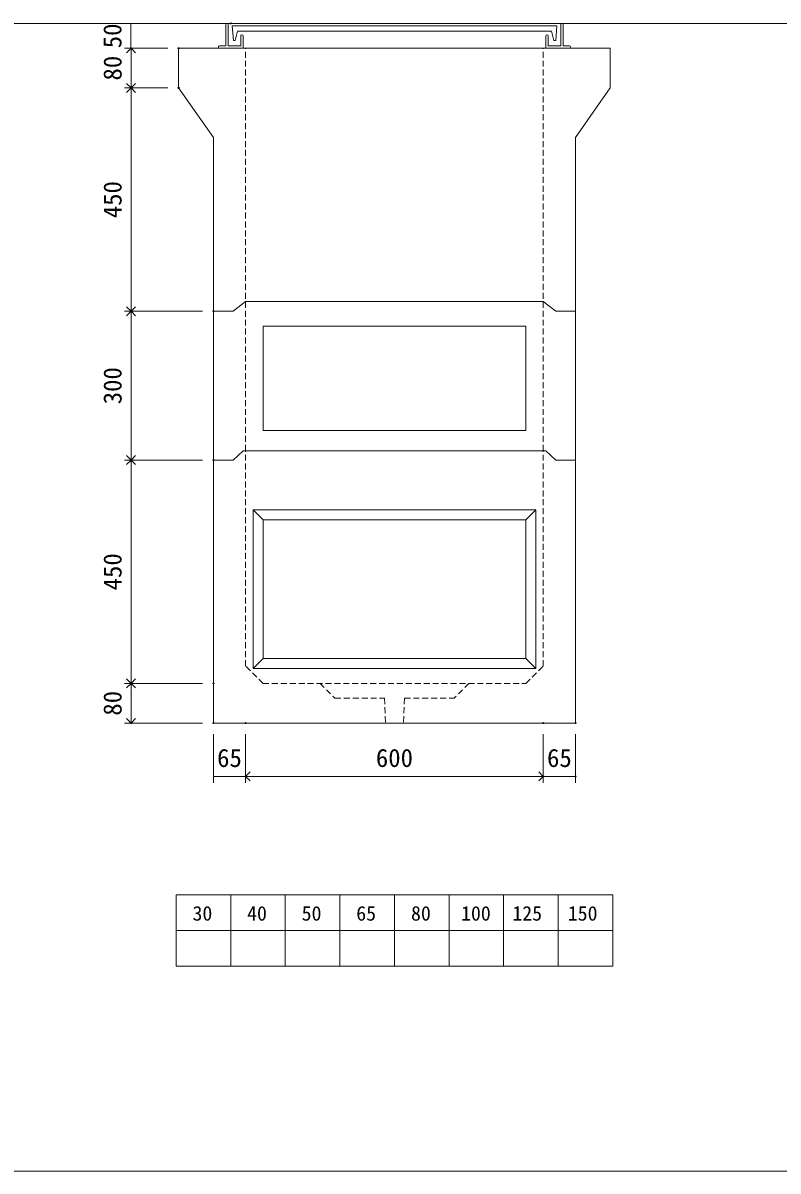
# Model space of a CAD drawing. Units: millimetres, scale not verified. Extents: x -4890 to 18490, y -2294 to 2294.
# Drawn here: x 1846 to 3368, y -1981 to 332 of the extents above; entities that cross this region are included whole.
import ezdxf
from ezdxf.enums import TextEntityAlignment as Align

# ---------------------------------------------------------------- set-up
doc = ezdxf.new("R2010")
doc.units = ezdxf.units.MM
doc.header["$LTSCALE"] = 10
doc.header["$PDMODE"] = 32
doc.header["$PDSIZE"] = 2
doc.linetypes.add('DASHED1', pattern=[1.8, 1.2, -0.6])
doc.linetypes.add('USER2', pattern=[50.8, 31.75, -6.35, 6.35, -6.35])
doc.layers.add('0-1_Defpoints', color=7, linetype='Continuous')
for name, color, linetype, lineweight in [('0-2_waku', 7, 'Continuous', 18), ('0-3_gaikei', 7, 'Continuous', 18), ('0-4_kakure', 7, 'DASHED1', 5), ('0-5_sunpou', 7, 'Continuous', 5), ('0-9_uchigawa', 6, 'Continuous', 18), ('0-B_futa', 3, 'Continuous', 18), ('0-C_GL', 4, 'Continuous', 18), ('0-E_文字１', 7, 'Continuous', 18), ('1-3_uchigawa2', 6, 'USER2', 18)]:
    doc.layers.add(name, color=color, linetype=linetype, lineweight=lineweight)
doc.styles.add('ＭＳ ゴシック', font='')
doc.styles.get('ＭＳ ゴシック').set_extended_font_data('MS Gothic')

# ---------------------------------------------------------------- blocks, each defined once
blk = doc.blocks.new('D89')
at = {"layer": '0-1_Defpoints'}
for p in [(3677.33, 1132.03), (3742.33, 1132.03), (3742.33, 1024.56)]:
    blk.add_point(p, dxfattribs=at)
at = {"layer": '0-5_sunpou'}
for p, q in [((3677.33, 1110.03), (3677.33, 1011.56)), ((3742.33, 1110.03), (3742.33, 1011.56)), ((3677.33, 1024.56), (3742.33, 1024.56))]:
    blk.add_line(p, q, dxfattribs=at)
at = {"layer": '0-5_sunpou', "style": 'ＭＳ ゴシック'}
blk.add_text('65', height=36.66, dxfattribs=at).set_placement((3684.83, 1032.56), align=Align.BOTTOM_LEFT)
blk = doc.blocks.new('_Open90')
at = {"layer": '0-5_sunpou'}
blk.add_line((0, 0), (-1, 0), dxfattribs=at)
blk.add_lwpolyline([(-0.5, 0.5), (0, 0), (-0.5, -0.5)], dxfattribs=at)
blk = doc.blocks.new('D90')
at = {"layer": '0-1_Defpoints'}
for p in [(3742.33, 1132.03), (4342.33, 1132.03), (4342.33, 1024.56)]:
    blk.add_point(p, dxfattribs=at)
at = {"layer": '0-5_sunpou'}
for p, q in [((3742.33, 1110.03), (3742.33, 1011.56)), ((4342.33, 1110.03), (4342.33, 1011.56)), ((3760.33, 1024.56), (4324.33, 1024.56))]:
    blk.add_line(p, q, dxfattribs=at)
at = {"layer": '0-5_sunpou', "xscale": 18, "yscale": 18, "rotation": 180}
blk.add_blockref('_Open90', (3742.33, 1024.56), dxfattribs=at)
at = {"layer": '0-5_sunpou', "xscale": 18, "yscale": 18}
blk.add_blockref('_Open90', (4342.33, 1024.56), dxfattribs=at)
at = {"layer": '0-5_sunpou', "style": 'ＭＳ ゴシック'}
blk.add_text('600', height=36.66, dxfattribs=at).set_placement((4004.83, 1032.56), align=Align.BOTTOM_LEFT)
blk = doc.blocks.new('D91')
at = {"layer": '0-1_Defpoints'}
for p in [(4342.33, 1132.03), (4407.33, 1132.03), (4407.33, 1024.56)]:
    blk.add_point(p, dxfattribs=at)
at = {"layer": '0-5_sunpou'}
for p, q in [((4342.33, 1110.03), (4342.33, 1011.56)), ((4407.33, 1110.03), (4407.33, 1011.56)), ((4342.33, 1024.56), (4407.33, 1024.56))]:
    blk.add_line(p, q, dxfattribs=at)
at = {"layer": '0-5_sunpou', "style": 'ＭＳ ゴシック'}
blk.add_text('65', height=36.66, dxfattribs=at).set_placement((4349.83, 1032.56), align=Align.BOTTOM_LEFT)
blk = doc.blocks.new('D92')
at = {"layer": '0-1_Defpoints'}
for p in [(3607.33, 2492.03), (3511.3, 2412.03), (3607.33, 2412.03)]:
    blk.add_point(p, dxfattribs=at)
at = {"layer": '0-5_sunpou'}
for p, q in [((3585.33, 2492.03), (3498.3, 2492.03)), ((3511.3, 2474.03), (3511.3, 2430.03)), ((3585.33, 2412.03), (3498.3, 2412.03))]:
    blk.add_line(p, q, dxfattribs=at)
at = {"layer": '0-5_sunpou', "xscale": 18, "yscale": 18}
for p, rotation in [((3511.3, 2492.03), 90), ((3511.3, 2412.03), 270)]:
    blk.add_blockref('_Open90', p, dxfattribs=dict(at, rotation=rotation))
at = {"layer": '0-5_sunpou', "style": 'ＭＳ ゴシック'}
blk.add_text('80', height=36.66, rotation=90, dxfattribs=at).set_placement((3503.3, 2427.03), align=Align.BOTTOM_LEFT)
blk = doc.blocks.new('D93')
at = {"layer": '0-1_Defpoints'}
for p in [(3607.33, 2412.03), (3511.3, 1962.03), (3677.33, 1962.03)]:
    blk.add_point(p, dxfattribs=at)
at = {"layer": '0-5_sunpou'}
for p, q in [((3585.33, 2412.03), (3498.3, 2412.03)), ((3511.3, 2394.03), (3511.3, 1980.03)), ((3655.33, 1962.03), (3498.3, 1962.03))]:
    blk.add_line(p, q, dxfattribs=at)
at = {"layer": '0-5_sunpou', "xscale": 18, "yscale": 18}
for p, rotation in [((3511.3, 2412.03), 90), ((3511.3, 1962.03), 270)]:
    blk.add_blockref('_Open90', p, dxfattribs=dict(at, rotation=rotation))
at = {"layer": '0-5_sunpou', "style": 'ＭＳ ゴシック'}
blk.add_text('450', height=36.66, rotation=90, dxfattribs=at).set_placement((3503.3, 2149.53), align=Align.BOTTOM_LEFT)
blk = doc.blocks.new('D94')
at = {"layer": '0-1_Defpoints'}
for p in [(3677.33, 1962.03), (3511.3, 1662.03), (3677.33, 1662.03)]:
    blk.add_point(p, dxfattribs=at)
at = {"layer": '0-5_sunpou'}
for p, q in [((3655.33, 1962.03), (3498.3, 1962.03)), ((3511.3, 1944.03), (3511.3, 1680.03)), ((3655.33, 1662.03), (3498.3, 1662.03))]:
    blk.add_line(p, q, dxfattribs=at)
at = {"layer": '0-5_sunpou', "xscale": 18, "yscale": 18}
for p, rotation in [((3511.3, 1962.03), 90), ((3511.3, 1662.03), 270)]:
    blk.add_blockref('_Open90', p, dxfattribs=dict(at, rotation=rotation))
at = {"layer": '0-5_sunpou', "style": 'ＭＳ ゴシック'}
blk.add_text('300', height=36.66, rotation=90, dxfattribs=at).set_placement((3503.3, 1774.53), align=Align.BOTTOM_LEFT)
blk = doc.blocks.new('D95')
at = {"layer": '0-1_Defpoints'}
for p in [(3677.33, 1662.03), (3511.3, 1212.03), (3677.33, 1212.03)]:
    blk.add_point(p, dxfattribs=at)
at = {"layer": '0-5_sunpou'}
for p, q in [((3655.33, 1662.03), (3498.3, 1662.03)), ((3511.3, 1644.03), (3511.3, 1230.03)), ((3655.33, 1212.03), (3498.3, 1212.03))]:
    blk.add_line(p, q, dxfattribs=at)
at = {"layer": '0-5_sunpou', "xscale": 18, "yscale": 18}
for p, rotation in [((3511.3, 1662.03), 90), ((3511.3, 1212.03), 270)]:
    blk.add_blockref('_Open90', p, dxfattribs=dict(at, rotation=rotation))
at = {"layer": '0-5_sunpou', "style": 'ＭＳ ゴシック'}
blk.add_text('450', height=36.66, rotation=90, dxfattribs=at).set_placement((3503.3, 1399.53), align=Align.BOTTOM_LEFT)
blk = doc.blocks.new('D96')
at = {"layer": '0-1_Defpoints'}
for p in [(3677.33, 1212.03), (3511.3, 1132.03), (3677.33, 1132.03)]:
    blk.add_point(p, dxfattribs=at)
at = {"layer": '0-5_sunpou'}
for p, q in [((3655.33, 1212.03), (3498.3, 1212.03)), ((3511.3, 1194.03), (3511.3, 1150.03)), ((3655.33, 1132.03), (3498.3, 1132.03))]:
    blk.add_line(p, q, dxfattribs=at)
at = {"layer": '0-5_sunpou', "xscale": 18, "yscale": 18}
for p, rotation in [((3511.3, 1212.03), 90), ((3511.3, 1132.03), 270)]:
    blk.add_blockref('_Open90', p, dxfattribs=dict(at, rotation=rotation))
at = {"layer": '0-5_sunpou', "style": 'ＭＳ ゴシック'}
blk.add_text('80', height=36.66, rotation=90, dxfattribs=at).set_placement((3503.3, 1147.03), align=Align.BOTTOM_LEFT)
blk = doc.blocks.new('D107')
at = {"layer": '0-1_Defpoints'}
for p in [(3712.33, 2542.03), (3511.03, 2492.03), (3607.33, 2492.03)]:
    blk.add_point(p, dxfattribs=at)
at = {"layer": '0-5_sunpou'}
for p, q in [((3690.33, 2542.03), (3498.03, 2542.03)), ((3511.03, 2542.03), (3511.03, 2492.03)), ((3585.33, 2492.03), (3498.03, 2492.03))]:
    blk.add_line(p, q, dxfattribs=at)
at = {"layer": '0-5_sunpou', "style": 'ＭＳ ゴシック'}
blk.add_text('50', height=36.66, rotation=90, dxfattribs=at).set_placement((3503.03, 2492.03), align=Align.BOTTOM_LEFT)

msp = doc.modelspace()

# ---------------------------------------------------------------- linework, layer by layer
at = {"layer": '0-2_waku'}
for p, q in [((2154.96, -1424.67), (2154.96, -1568.67)), ((2154.96, -1424.67), (2154.96, -1568.67)), ((2154.96, -1424.67), (2154.96, -1568.67)), ((2154.96, -1424.67), (2154.96, -1568.67)), ((2154.96, -1424.67), (3034.96, -1424.67)), ((2264.96, -1424.67), (2264.96, -1568.67)), ((2374.96, -1424.67), (2374.96, -1568.67)), ((2374.96, -1424.67), (2374.96, -1568.67)), ((2484.96, -1424.67), (2484.96, -1568.67)), ((2594.96, -1424.67), (2594.96, -1568.67)), ((2704.96, -1424.67), (2704.96, -1568.67)), ((2814.96, -1424.67), (2814.96, -1568.67)), ((2924.96, -1424.67), (2924.96, -1568.67)), ((3034.96, -1424.67), (3034.96, -1568.67)), ((2154.96, -1496.67), (3034.96, -1496.67)), ((2154.96, -1568.67), (3034.96, -1568.67)), ((-1230.06, -1981.34), (4889.94, -1981.34)), ((-1230.06, -1981.34), (4889.94, -1981.34))]:
    msp.add_line(p, q, dxfattribs=at)
at = {"layer": '0-3_gaikei'}
for p, q in [((2159.96, 281.33), (2159.96, 201.33)), ((2159.96, 281.33), (2269.96, 281.33)), ((2159.96, 281.33), (3029.96, 281.33)), ((2159.96, 281.33), (2269.96, 281.33)), ((2159.96, 281.33), (3029.96, 281.33)), ((3029.96, 281.33), (2919.96, 281.33)), ((3029.96, 281.33), (2919.96, 281.33)), ((3029.96, 281.33), (2919.96, 281.33)), ((3029.96, 281.33), (2919.96, 281.33)), ((3029.96, 281.33), (3029.96, 201.33)), ((2159.96, 201.33), (2229.96, 101.33)), ((3029.96, 201.33), (2959.96, 101.33)), ((2229.96, -1078.67), (2229.96, 101.33)), ((2959.96, -548.67), (2959.96, 101.33)), ((2269.96, -248.67), (2294.96, -228.67)), ((2294.96, -228.67), (2894.96, -228.67)), ((2894.96, -228.67), (2919.96, -248.67)), ((2229.96, -248.67), (2269.96, -248.67)), ((2959.96, -248.67), (2919.96, -248.67)), ((2289.96, -529.67), (2269.96, -548.67)), ((2289.96, -529.67), (2269.96, -548.67)), ((2289.96, -529.67), (2269.96, -548.67)), ((2289.96, -529.67), (2269.96, -548.67)), ((2289.96, -529.67), (2269.96, -548.67)), ((2289.96, -529.67), (2269.96, -548.67)), ((2289.96, -529.67), (2899.96, -529.67)), ((2289.96, -529.67), (2899.96, -529.67)), ((2919.96, -548.67), (2899.96, -529.67)), ((2919.96, -548.67), (2899.96, -529.67)), ((2229.96, -548.67), (2269.96, -548.67)), ((2229.96, -548.67), (2269.96, -548.67)), ((2229.96, -548.67), (2269.96, -548.67)), ((2229.96, -548.67), (2269.96, -548.67)), ((2229.96, -548.67), (2269.96, -548.67)), ((2229.96, -548.67), (2269.96, -548.67)), ((2919.96, -548.67), (2959.96, -548.67)), ((2959.96, -548.67), (2919.96, -548.67)), ((2959.96, -548.67), (2919.96, -548.67)), ((2959.96, -548.67), (2919.96, -548.67)), ((2919.96, -548.67), (2959.96, -548.67)), ((2959.96, -548.67), (2919.96, -548.67)), ((2959.96, -548.67), (2919.96, -548.67)), ((2959.96, -548.67), (2919.96, -548.67)), ((2229.96, -1078.67), (2959.96, -1078.67)), ((2229.96, -1078.67), (2959.96, -1078.67)), ((2229.96, -1078.67), (2959.96, -1078.67)), ((2229.96, -1078.67), (2959.96, -1078.67)), ((2229.96, -1078.67), (2959.96, -1078.67))]:
    msp.add_line(p, q, dxfattribs=at)
for points in [[(2229.96, -548.67), (2229.96, -248.67), (2269.96, -248.67)], [(2919.96, -248.67), (2959.96, -248.67), (2919.96, -248.67)], [(2919.96, -248.67), (2959.96, -248.67), (2919.96, -248.67)], [(2919.96, -548.67), (2899.96, -529.67), (2919.96, -548.67)], [(2919.96, -548.67), (2899.96, -529.67), (2919.96, -548.67)], [(2919.96, -548.67), (2959.96, -548.67), (2919.96, -548.67)], [(2919.96, -548.67), (2959.96, -548.67), (2919.96, -548.67)], [(2959.96, -1078.67), (2959.96, -700.12), (2959.96, -548.67)]]:
    msp.add_lwpolyline(points, dxfattribs=at)
at = {"layer": '0-4_kakure'}
for p, q in [((2294.96, -529.67), (2294.96, 281.33)), ((2894.96, -529.67), (2894.96, 281.33)), ((2294.96, -963.67), (2294.96, -529.67)), ((2894.96, -963.67), (2894.96, -529.67)), ((2329.96, -998.67), (2294.96, -963.67)), ((2859.96, -998.67), (2894.96, -963.67)), ((2329.96, -998.67), (2859.96, -998.67)), ((2444.96, -998.67), (2474.96, -1028.67)), ((2744.96, -998.67), (2714.96, -1028.67)), ((2614.96, -1028.67), (2612.96, -1078.67)), ((2614.96, -1028.67), (2714.96, -1028.67))]:
    msp.add_line(p, q, dxfattribs=at)
msp.add_lwpolyline([(2474.96, -1028.67), (2574.96, -1028.67), (2576.96, -1078.67)], dxfattribs=at)
at = {"layer": '0-9_uchigawa'}
for p, q in [((2309.96, -648.67), (2309.96, -968.67)), ((2309.96, -648.67), (2879.96, -648.67)), ((2309.96, -648.67), (2329.96, -668.67)), ((2329.96, -668.67), (2329.96, -948.67)), ((2329.96, -668.67), (2329.96, -948.67)), ((2329.96, -668.67), (2859.96, -668.67)), ((2859.96, -668.67), (2879.96, -648.67)), ((2859.96, -668.67), (2859.96, -948.67)), ((2859.96, -668.67), (2859.96, -948.67)), ((2879.96, -648.67), (2879.96, -968.67)), ((2309.96, -968.67), (2329.96, -948.67)), ((2309.96, -968.67), (2594.96, -968.67)), ((2329.96, -948.67), (2594.96, -948.67)), ((2594.96, -948.67), (2859.96, -948.67)), ((2594.96, -968.67), (2879.96, -968.67)), ((2879.96, -968.67), (2859.96, -948.67))]:
    msp.add_line(p, q, dxfattribs=at)
at = {"layer": '0-B_futa'}
for p, q in [((2254.96, 329.33), (2254.96, 286.33)), ((2256.96, 331.33), (2259.96, 331.33)), ((2259.96, 331.33), (2259.96, 286.33)), ((2267.77, 326.83), (2922.1, 326.83)), ((2267.77, 326.83), (2270.26, 296.83)), ((2922.1, 326.83), (2919.85, 296.83)), ((2929.96, 331.33), (2929.96, 286.33)), ((2929.96, 331.33), (2932.96, 331.33)), ((2934.96, 329.33), (2934.96, 286.33)), ((2278.29, 315.83), (2273.97, 296.83)), ((2278.29, 315.83), (2911.63, 315.83)), ((2284.96, 306.33), (2284.96, 286.33)), ((2286.96, 308.33), (2287.96, 308.33)), ((2289.96, 306.33), (2289.96, 281.33)), ((2899.96, 306.33), (2899.96, 281.33)), ((2902.96, 308.33), (2901.96, 308.33)), ((2904.96, 306.33), (2904.96, 286.33)), ((2911.63, 315.83), (2915.95, 296.83)), ((2239.96, 284.33), (2239.96, 283.33)), ((2241.96, 286.33), (2254.96, 286.33)), ((2289.96, 281.33), (2241.96, 281.33)), ((2259.96, 286.33), (2284.96, 286.33)), ((2270.26, 296.83), (2273.97, 296.83)), ((2899.96, 281.33), (2947.96, 281.33)), ((2929.96, 286.33), (2904.96, 286.33)), ((2919.85, 296.83), (2915.95, 296.83)), ((2947.96, 286.33), (2934.96, 286.33)), ((2949.96, 284.33), (2949.96, 283.33))]:
    msp.add_line(p, q, dxfattribs=at)
for centre, start, end in [((2256.96, 329.33), 90, 180), ((2932.96, 329.33), 0, 90), ((2286.96, 306.33), 90, 180), ((2287.96, 306.33), 0, 90), ((2901.96, 306.33), 90, 180), ((2902.96, 306.33), 0, 90), ((2241.96, 284.33), 90, 180), ((2241.96, 283.33), 180, 270), ((2947.96, 284.33), 0, 90), ((2947.96, 283.33), 270, 0)]:
    msp.add_arc(centre, 2, start, end, dxfattribs=at)
at = {"layer": '0-C_GL'}
msp.add_line((-1230.06, 331.33), (4889.94, 331.33), dxfattribs=at)
at = {"layer": '1-3_uchigawa2'}
for p, q in [((2329.96, -278.67), (2594.96, -278.67)), ((2329.96, -278.67), (2329.96, -488.67)), ((2859.96, -278.67), (2594.96, -278.67)), ((2859.96, -278.67), (2859.96, -488.67)), ((2329.96, -488.67), (2594.96, -488.67)), ((2859.96, -488.67), (2594.96, -488.67))]:
    msp.add_line(p, q, dxfattribs=at)

# ---------------------------------------------------------------- block references
at = {"layer": '0-5_sunpou'}
for name in ['D107', 'D92', 'D93', 'D94', 'D95', 'D96', 'D89', 'D90', 'D91']:
    msp.add_blockref(name, (-1447.37, -2210.7), dxfattribs=at)

# ---------------------------------------------------------------- texts
at = {"layer": '0-E_文字１', "style": 'ＭＳ ゴシック'}
for s, p in [('30', (2187.89, -1485.5)), ('40', (2297.89, -1485.5)), ('50', (2407.89, -1485.5)), ('65', (2517.89, -1485.5)), ('80', (2628.3, -1485.5)), ('100', (2729.17, -1485.5)), ('125', (2832.56, -1485.5)), ('150', (2944.32, -1485.5))]:
    msp.add_text(s, height=29.33, dxfattribs=at).set_placement(p, align=Align.BOTTOM_LEFT)

doc.saveas('drawing.dxf')
